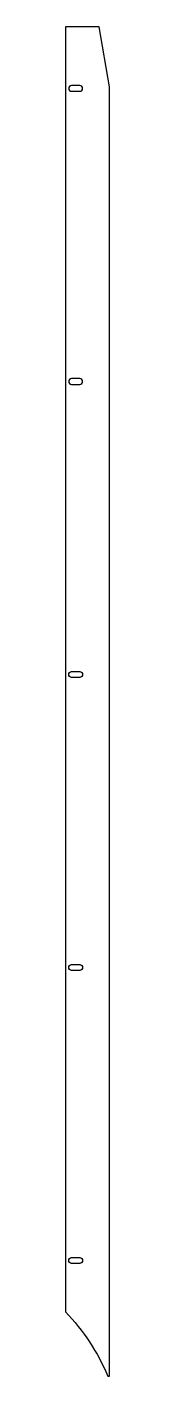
# Model space of a CAD drawing. Extents: x 0 to 54, y 0 to 1646.
import ezdxf

# ---------------------------------------------------------------- set-up
doc = ezdxf.new("R2010")
doc.units = 0
doc.layers.get('0').update_dxf_attribs({"linetype": 'CONTINUOUS'})

msp = doc.modelspace()

# ---------------------------------------------------------------- linework, layer by layer
for points in [[(0, 78.3, -0.0920516), (51.71, 0), (54, 0), (54, 1572.82), (41.11, 1645.91), (0, 1645.91)], [(7.5, 1567.41), (17.5, 1567.41, 1), (17.5, 1574.41), (7.5, 1574.41, 1)], [(7.5, 1209.91), (17.5, 1209.91, 1), (17.5, 1216.91), (7.5, 1216.91, 1)], [(7.5, 859.41), (17.5, 859.41, -1), (17.5, 852.41), (7.5, 852.41, -1)], [(7.5, 501.91), (17.5, 501.91, -1), (17.5, 494.91), (7.5, 494.91, -1)], [(7.5, 144.41), (17.5, 144.41, -1), (17.5, 137.41), (7.5, 137.41, -1)]]:
    msp.add_lwpolyline(points, format="xyb", close=True)

doc.saveas('drawing.dxf')
